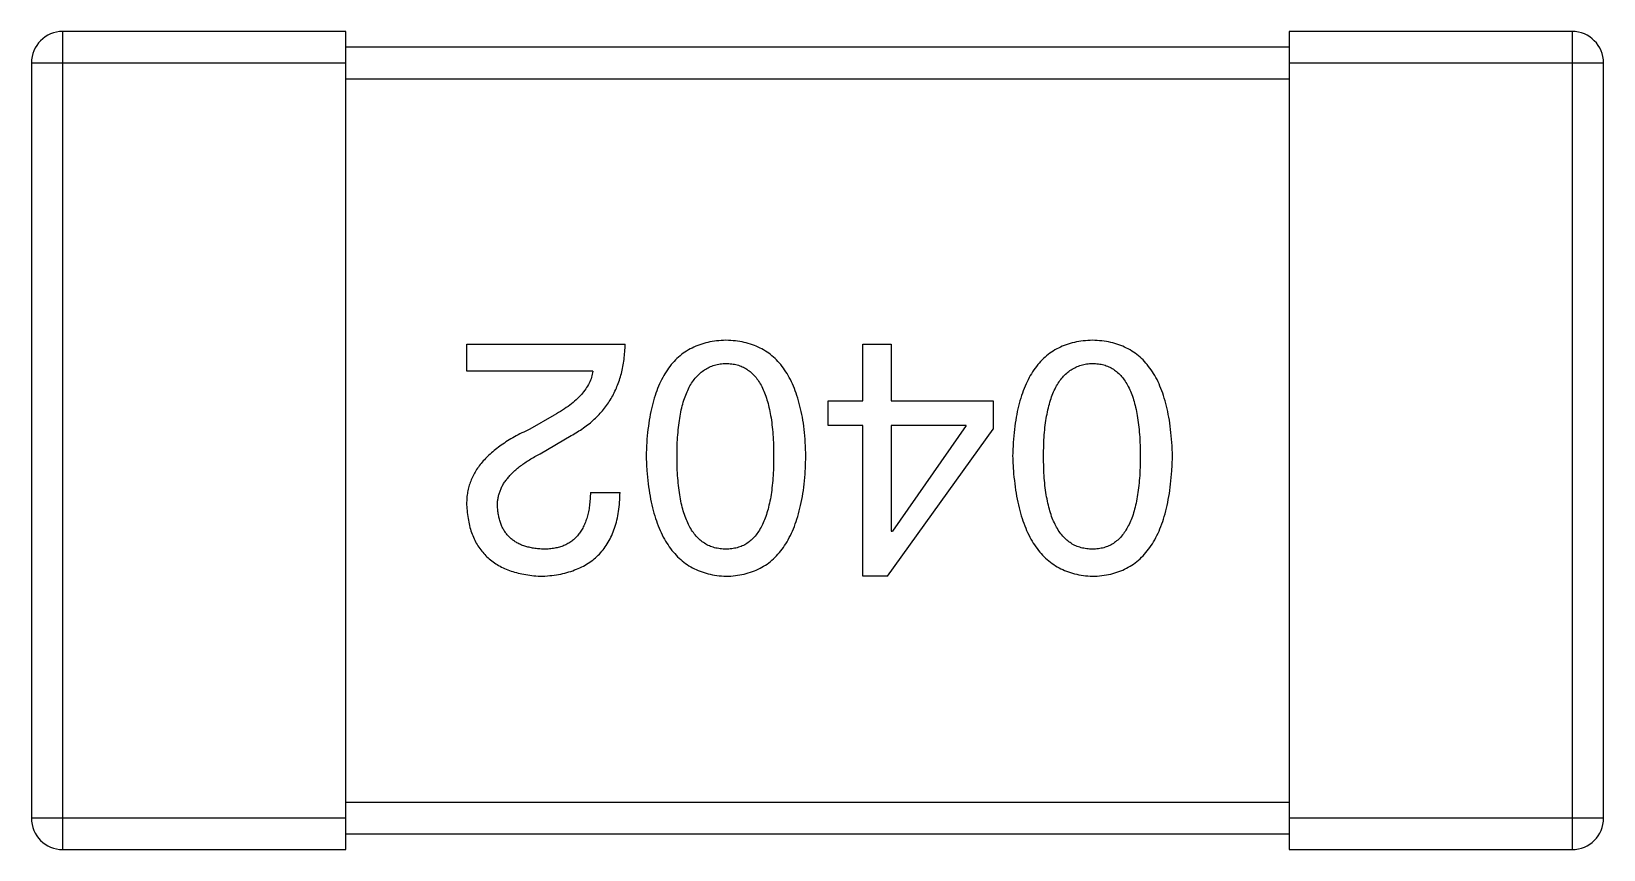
# Model space of a CAD drawing. Header units: millimetres. Extents: x 563 to 681, y 173 to 284.
# Drawn here: x 660.664 to 661.664, y 183.995 to 184.515 of the extents above; entities that cross this region are included whole.
import ezdxf

# ---------------------------------------------------------------- set-up
doc = ezdxf.new("R2010")
doc.units = ezdxf.units.MM
doc.header["$LTSCALE"] = 30.734
doc.layers.get('0').update_dxf_attribs({"linetype": 'CONTINUOUS'})

msp = doc.modelspace()

# ---------------------------------------------------------------- linework, layer by layer
at = {"linetype": 'Continuous'}
for p, q in [((660.8644, 184.5153), (660.6844, 184.5153)), ((660.6844, 183.9953), (660.6844, 184.5153)), ((660.8644, 183.9953), (660.8644, 184.5153)), ((661.6444, 184.5153), (661.4644, 184.5153)), ((661.4644, 184.5153), (661.4644, 183.9953)), ((661.6444, 184.5153), (661.6444, 183.9953)), ((661.4644, 184.5053), (660.8644, 184.5053)), ((660.6644, 184.4953), (660.8644, 184.4953)), ((660.6644, 184.4953), (660.6644, 184.0153)), ((661.4644, 184.4953), (661.6644, 184.4953)), ((661.6644, 184.0153), (661.6644, 184.4953)), ((660.8644, 184.4853), (661.4644, 184.4853)), ((660.9413, 184.3166), (661.0421, 184.3166)), ((660.9413, 184.2994), (660.9413, 184.3166)), ((661.1933, 184.3166), (661.2113, 184.3166)), ((661.1933, 184.2805), (661.1933, 184.3166)), ((661.2113, 184.3166), (661.2113, 184.2805)), ((661.0216, 184.2994), (660.9413, 184.2994)), ((661.1711, 184.2805), (661.1933, 184.2805)), ((661.1711, 184.2649), (661.1711, 184.2805)), ((661.2113, 184.2805), (661.2761, 184.2805)), ((661.2761, 184.2805), (661.2761, 184.2625)), ((660.997, 184.2715), (660.9814, 184.2625)), ((661.1933, 184.2649), (661.1711, 184.2649)), ((661.1933, 184.169), (661.1933, 184.2649)), ((661.2089, 184.169), (661.2761, 184.2625)), ((661.2589, 184.2649), (661.2113, 184.2649)), ((661.2113, 184.2649), (661.2113, 184.1977)), ((661.2589, 184.2649), (661.2121, 184.1977)), ((660.988, 184.2469), (661.0077, 184.2584)), ((661.02, 184.2223), (661.0388, 184.2223)), ((661.2113, 184.1977), (661.2121, 184.1977)), ((661.2089, 184.169), (661.1933, 184.169)), ((661.4644, 184.0253), (660.8644, 184.0253)), ((660.8644, 184.0153), (660.6644, 184.0153)), ((661.6644, 184.0153), (661.4644, 184.0153)), ((660.8644, 184.0053), (661.4644, 184.0053)), ((660.6844, 183.9953), (660.8644, 183.9953)), ((661.4644, 183.9953), (661.6444, 183.9953))]:
    msp.add_line(p, q, dxfattribs=at)
for centre, start, end in [((660.6844, 184.4953), 90, 180), ((661.6444, 184.4953), 0, 90), ((660.6844, 184.0153), 180, 270), ((661.6444, 184.0153), 270, 0)]:
    msp.add_arc(centre, 0.02, start, end, dxfattribs=at)
for points, knots in [([(661.0077, 184.2584), (661.009, 184.2591), (661.0117, 184.2607), (661.0155, 184.2632), (661.0191, 184.2659), (661.0224, 184.2687), (661.0255, 184.2718), (661.0283, 184.275), (661.0309, 184.2784), (661.0331, 184.2819), (661.0352, 184.2857), (661.0369, 184.2896), (661.0385, 184.2936), (661.0397, 184.2979), (661.0407, 184.3023), (661.0414, 184.3069), (661.0419, 184.3117), (661.042, 184.3149), (661.0421, 184.3166)], [0, 0, 0, 0, 0.065828, 0.130094, 0.192451, 0.254037, 0.313974, 0.373757, 0.433048, 0.492243, 0.551902, 0.611758, 0.672678, 0.734814, 0.798569, 0.863693, 0.930488, 1, 1, 1, 1]), ([(661.1062, 184.319), (661.1042, 184.3189), (661.1003, 184.3188), (661.0947, 184.3178), (661.0895, 184.3163), (661.0846, 184.3142), (661.08, 184.3116), (661.0759, 184.3084), (661.0721, 184.3046), (661.0688, 184.3002), (661.0658, 184.2952), (661.0632, 184.2898), (661.0609, 184.2837), (661.0591, 184.2771), (661.0576, 184.27), (661.0565, 184.2622), (661.0557, 184.2539), (661.0555, 184.2482), (661.0554, 184.2453)], [0, 0, 0, 0, 0.059134, 0.115603, 0.169236, 0.221572, 0.273254, 0.32474, 0.377319, 0.431815, 0.488555, 0.548609, 0.612242, 0.680182, 0.75251, 0.829782, 0.91231, 1, 1, 1, 1]), ([(661.157, 184.2453), (661.1569, 184.2482), (661.1567, 184.2539), (661.156, 184.2622), (661.1549, 184.27), (661.1533, 184.2771), (661.1515, 184.2837), (661.1492, 184.2898), (661.1466, 184.2953), (661.1436, 184.3002), (661.1403, 184.3046), (661.1365, 184.3084), (661.1324, 184.3116), (661.1279, 184.3142), (661.123, 184.3163), (661.1177, 184.3178), (661.1121, 184.3188), (661.1082, 184.3189), (661.1062, 184.319)], [0, 0, 0, 0, 0.087693, 0.170223, 0.247496, 0.319826, 0.387768, 0.451403, 0.511459, 0.568358, 0.622671, 0.675251, 0.726739, 0.778422, 0.830759, 0.884394, 0.940865, 1, 1, 1, 1]), ([(661.3394, 184.319), (661.3374, 184.3189), (661.3335, 184.3188), (661.3279, 184.3178), (661.3226, 184.3163), (661.3177, 184.3142), (661.3132, 184.3116), (661.3091, 184.3084), (661.3053, 184.3046), (661.3019, 184.3002), (661.2989, 184.2952), (661.2963, 184.2898), (661.2941, 184.2837), (661.2922, 184.2771), (661.2907, 184.27), (661.2896, 184.2622), (661.2888, 184.2539), (661.2886, 184.2482), (661.2885, 184.2453)], [0, 0, 0, 0, 0.059134, 0.115603, 0.169236, 0.221572, 0.273254, 0.32474, 0.377319, 0.431815, 0.488555, 0.548609, 0.612242, 0.680182, 0.75251, 0.829782, 0.91231, 1, 1, 1, 1]), ([(661.3902, 184.2453), (661.3901, 184.2482), (661.3899, 184.2539), (661.3891, 184.2622), (661.388, 184.27), (661.3865, 184.2771), (661.3846, 184.2837), (661.3824, 184.2898), (661.3798, 184.2953), (661.3768, 184.3002), (661.3734, 184.3046), (661.3697, 184.3084), (661.3655, 184.3116), (661.361, 184.3142), (661.3561, 184.3163), (661.3509, 184.3178), (661.3452, 184.3188), (661.3414, 184.3189), (661.3394, 184.319)], [0, 0, 0, 0, 0.087693, 0.170223, 0.247496, 0.319826, 0.387768, 0.451403, 0.511459, 0.568358, 0.622671, 0.675251, 0.726739, 0.778422, 0.830759, 0.884394, 0.940865, 1, 1, 1, 1]), ([(661.0751, 184.2453), (661.0751, 184.2476), (661.0751, 184.2522), (661.0755, 184.2588), (661.0761, 184.2649), (661.0769, 184.2707), (661.078, 184.2759), (661.0793, 184.2808), (661.0809, 184.2851), (661.0827, 184.2891), (661.0848, 184.2926), (661.0871, 184.2956), (661.0897, 184.2982), (661.0925, 184.3003), (661.0956, 184.302), (661.0989, 184.3033), (661.1025, 184.3041), (661.105, 184.3042), (661.1062, 184.3043)], [0, 0, 0, 0, 0.094834, 0.184067, 0.267029, 0.344713, 0.417334, 0.484367, 0.546941, 0.604717, 0.65953, 0.710539, 0.759381, 0.806382, 0.853027, 0.900623, 0.949121, 1, 1, 1, 1]), ([(661.1062, 184.3043), (661.1074, 184.3042), (661.1098, 184.3041), (661.1133, 184.3035), (661.1166, 184.3023), (661.1195, 184.3006), (661.1223, 184.2986), (661.1248, 184.296), (661.1271, 184.293), (661.1291, 184.2895), (661.1308, 184.2855), (661.1324, 184.2811), (661.1336, 184.2763), (661.1347, 184.271), (661.1355, 184.2652), (661.1361, 184.259), (661.1365, 184.2523), (661.1365, 184.2476), (661.1365, 184.2453)], [0, 0, 0, 0, 0.049766, 0.097012, 0.143225, 0.188786, 0.235079, 0.282962, 0.333687, 0.387747, 0.445963, 0.508657, 0.576545, 0.649868, 0.72822, 0.812712, 0.903543, 1, 1, 1, 1]), ([(661.3082, 184.2453), (661.3082, 184.2476), (661.3083, 184.2522), (661.3086, 184.2588), (661.3092, 184.2649), (661.3101, 184.2707), (661.3112, 184.2759), (661.3125, 184.2808), (661.3141, 184.2851), (661.3159, 184.2891), (661.318, 184.2926), (661.3203, 184.2956), (661.3228, 184.2982), (661.3257, 184.3003), (661.3288, 184.302), (661.3321, 184.3033), (661.3356, 184.3041), (661.3381, 184.3042), (661.3394, 184.3043)], [0, 0, 0, 0, 0.094834, 0.184067, 0.267029, 0.344713, 0.417334, 0.484367, 0.546941, 0.604717, 0.65953, 0.710539, 0.759381, 0.806382, 0.853027, 0.900623, 0.949121, 1, 1, 1, 1]), ([(661.3394, 184.3043), (661.3406, 184.3042), (661.343, 184.3041), (661.3465, 184.3035), (661.3497, 184.3023), (661.3527, 184.3006), (661.3554, 184.2986), (661.358, 184.296), (661.3602, 184.293), (661.3622, 184.2895), (661.364, 184.2855), (661.3656, 184.2811), (661.3668, 184.2763), (661.3679, 184.271), (661.3687, 184.2652), (661.3693, 184.259), (661.3696, 184.2523), (661.3697, 184.2476), (661.3697, 184.2453)], [0, 0, 0, 0, 0.049766, 0.097012, 0.143225, 0.188786, 0.235079, 0.282962, 0.333687, 0.387747, 0.445963, 0.508657, 0.576545, 0.649868, 0.72822, 0.812712, 0.903543, 1, 1, 1, 1]), ([(661.0216, 184.2994), (661.0213, 184.2981), (661.0208, 184.2954), (661.0192, 184.2917), (661.017, 184.288), (661.0142, 184.2845), (661.0108, 184.281), (661.0068, 184.2777), (661.0021, 184.2745), (660.9988, 184.2725), (660.997, 184.2715)], [0, 0, 0, 0, 0.103034, 0.208166, 0.318255, 0.434664, 0.559728, 0.695394, 0.841708, 1, 1, 1, 1]), ([(660.9814, 184.2625), (660.9797, 184.2617), (660.9764, 184.2602), (660.9717, 184.2577), (660.9673, 184.2551), (660.9633, 184.2524), (660.9596, 184.2497), (660.9562, 184.2468), (660.9532, 184.2439), (660.9505, 184.2408), (660.9481, 184.2377), (660.9461, 184.2345), (660.9445, 184.2312), (660.9431, 184.2278), (660.9421, 184.2243), (660.9415, 184.2207), (660.9412, 184.217), (660.9412, 184.2145), (660.9413, 184.2133)], [0, 0, 0, 0, 0.082731, 0.161257, 0.236138, 0.307554, 0.375712, 0.440848, 0.502916, 0.562567, 0.619798, 0.675716, 0.73039, 0.78386, 0.837315, 0.890547, 0.944917, 1, 1, 1, 1]), ([(660.9609, 184.2125), (660.9609, 184.2133), (660.9608, 184.2149), (660.961, 184.2173), (660.9614, 184.2197), (660.962, 184.222), (660.9629, 184.2243), (660.964, 184.2266), (660.9653, 184.2288), (660.9669, 184.231), (660.9687, 184.2331), (660.9708, 184.2352), (660.9731, 184.2373), (660.9756, 184.2393), (660.9783, 184.2412), (660.9813, 184.2432), (660.9846, 184.2451), (660.9868, 184.2463), (660.988, 184.2469)], [0, 0, 0, 0, 0.052237, 0.103888, 0.155485, 0.207395, 0.259864, 0.31356, 0.369176, 0.4266, 0.486836, 0.550048, 0.61567, 0.685271, 0.75824, 0.834614, 0.915635, 1, 1, 1, 1]), ([(661.0554, 184.2453), (661.0555, 184.2423), (661.0558, 184.2364), (661.0566, 184.2279), (661.0578, 184.22), (661.0594, 184.2127), (661.0613, 184.2059), (661.0635, 184.1997), (661.0662, 184.194), (661.0692, 184.1889), (661.0726, 184.1844), (661.0763, 184.1805), (661.0804, 184.1771), (661.0849, 184.1743), (661.0897, 184.1721), (661.0949, 184.1705), (661.1004, 184.1694), (661.1043, 184.1692), (661.1062, 184.169)], [0, 0, 0, 0, 0.088475, 0.171606, 0.249595, 0.322626, 0.391327, 0.455765, 0.516374, 0.573675, 0.628522, 0.681161, 0.732559, 0.783563, 0.83504, 0.887639, 0.942585, 1, 1, 1, 1]), ([(661.1062, 184.1863), (661.105, 184.1863), (661.1025, 184.1864), (661.0989, 184.1871), (661.0956, 184.1882), (661.0925, 184.1899), (661.0897, 184.192), (661.0871, 184.1945), (661.0848, 184.1976), (661.0827, 184.2011), (661.0809, 184.205), (661.0793, 184.2094), (661.078, 184.2143), (661.0769, 184.2196), (661.0761, 184.2253), (661.0755, 184.2316), (661.0751, 184.2383), (661.0751, 184.2429), (661.0751, 184.2453)], [0, 0, 0, 0, 0.050604, 0.098688, 0.145699, 0.191791, 0.238625, 0.286717, 0.337546, 0.391814, 0.449755, 0.512106, 0.579685, 0.652048, 0.730262, 0.814146, 0.904281, 1, 1, 1, 1]), ([(661.1365, 184.2453), (661.1365, 184.2429), (661.1365, 184.2383), (661.1361, 184.2316), (661.1355, 184.2253), (661.1348, 184.2196), (661.1336, 184.2143), (661.1324, 184.2094), (661.1308, 184.205), (661.1291, 184.2011), (661.1271, 184.1976), (661.1248, 184.1945), (661.1223, 184.192), (661.1196, 184.1899), (661.1166, 184.1882), (661.1133, 184.1871), (661.1098, 184.1864), (661.1074, 184.1863), (661.1062, 184.1863)], [0, 0, 0, 0, 0.096452, 0.187278, 0.271765, 0.350519, 0.423437, 0.491321, 0.554011, 0.612224, 0.666281, 0.717003, 0.764884, 0.811423, 0.856783, 0.902993, 0.950236, 1, 1, 1, 1]), ([(661.1062, 184.169), (661.1082, 184.1691), (661.1121, 184.1693), (661.1177, 184.1703), (661.123, 184.1719), (661.1279, 184.174), (661.1324, 184.1767), (661.1365, 184.1801), (661.1403, 184.184), (661.1436, 184.1885), (661.1466, 184.1936), (661.1492, 184.1993), (661.1515, 184.2055), (661.1533, 184.2124), (661.1549, 184.2198), (661.156, 184.2278), (661.1567, 184.2363), (661.1569, 184.2422), (661.157, 184.2453)], [0, 0, 0, 0, 0.057911, 0.113262, 0.165956, 0.217443, 0.268511, 0.319665, 0.372, 0.426129, 0.483365, 0.543779, 0.607756, 0.676562, 0.749704, 0.827713, 0.911177, 1, 1, 1, 1]), ([(661.2885, 184.2453), (661.2887, 184.2423), (661.2889, 184.2364), (661.2898, 184.2279), (661.291, 184.22), (661.2925, 184.2127), (661.2944, 184.2059), (661.2967, 184.1997), (661.2993, 184.194), (661.3023, 184.1889), (661.3057, 184.1844), (661.3094, 184.1805), (661.3135, 184.1771), (661.318, 184.1743), (661.3228, 184.1721), (661.328, 184.1705), (661.3336, 184.1694), (661.3374, 184.1692), (661.3394, 184.169)], [0, 0, 0, 0, 0.088475, 0.171606, 0.249595, 0.322626, 0.391327, 0.455765, 0.516374, 0.573675, 0.628522, 0.681161, 0.732559, 0.783563, 0.83504, 0.887639, 0.942585, 1, 1, 1, 1]), ([(661.3394, 184.1863), (661.3381, 184.1863), (661.3357, 184.1864), (661.3321, 184.1871), (661.3288, 184.1882), (661.3257, 184.1899), (661.3229, 184.192), (661.3203, 184.1945), (661.318, 184.1976), (661.3159, 184.2011), (661.3141, 184.205), (661.3125, 184.2094), (661.3112, 184.2143), (661.3101, 184.2196), (661.3092, 184.2253), (661.3086, 184.2316), (661.3083, 184.2383), (661.3082, 184.2429), (661.3082, 184.2453)], [0, 0, 0, 0, 0.050604, 0.098688, 0.145699, 0.191791, 0.238625, 0.286717, 0.337546, 0.391814, 0.449755, 0.512106, 0.579685, 0.652048, 0.730262, 0.814146, 0.904281, 1, 1, 1, 1]), ([(661.3394, 184.169), (661.3414, 184.1691), (661.3452, 184.1693), (661.3509, 184.1703), (661.3561, 184.1719), (661.361, 184.174), (661.3655, 184.1767), (661.3697, 184.1801), (661.3734, 184.184), (661.3768, 184.1885), (661.3798, 184.1936), (661.3824, 184.1993), (661.3846, 184.2055), (661.3865, 184.2124), (661.388, 184.2198), (661.3891, 184.2278), (661.3899, 184.2363), (661.3901, 184.2422), (661.3902, 184.2453)], [0, 0, 0, 0, 0.057911, 0.113262, 0.165956, 0.217443, 0.268511, 0.319665, 0.372, 0.426129, 0.483365, 0.543779, 0.607756, 0.676562, 0.749704, 0.827713, 0.911177, 1, 1, 1, 1]), ([(661.3697, 184.2453), (661.3697, 184.2429), (661.3696, 184.2383), (661.3693, 184.2316), (661.3687, 184.2253), (661.3679, 184.2196), (661.3668, 184.2143), (661.3656, 184.2094), (661.364, 184.205), (661.3622, 184.2011), (661.3602, 184.1976), (661.358, 184.1945), (661.3554, 184.192), (661.3527, 184.1899), (661.3497, 184.1882), (661.3465, 184.1871), (661.343, 184.1864), (661.3406, 184.1863), (661.3394, 184.1863)], [0, 0, 0, 0, 0.096452, 0.187278, 0.271765, 0.350519, 0.423437, 0.491321, 0.554011, 0.612224, 0.666281, 0.717003, 0.764884, 0.811423, 0.856783, 0.902993, 0.950236, 1, 1, 1, 1]), ([(660.988, 184.169), (660.99, 184.1691), (660.994, 184.1693), (660.9996, 184.1701), (661.005, 184.1713), (661.0099, 184.1729), (661.0144, 184.1749), (661.0186, 184.1772), (661.0224, 184.1799), (661.0258, 184.1831), (661.0288, 184.1867), (661.0314, 184.1906), (661.0336, 184.195), (661.0354, 184.1997), (661.0369, 184.2048), (661.0379, 184.2103), (661.0386, 184.2162), (661.0387, 184.2202), (661.0388, 184.2223)], [0, 0, 0, 0, 0.07282, 0.141057, 0.2062, 0.267672, 0.326735, 0.383519, 0.439188, 0.494454, 0.549628, 0.605958, 0.66397, 0.72402, 0.787502, 0.854127, 0.925065, 1, 1, 1, 1]), ([(661.02, 184.2223), (661.0199, 184.2209), (661.0198, 184.218), (661.0194, 184.2139), (661.0188, 184.2101), (661.0179, 184.2066), (661.0168, 184.2034), (661.0155, 184.2004), (661.014, 184.1977), (661.0122, 184.1953), (661.0103, 184.1931), (661.0081, 184.1913), (661.0057, 184.1897), (661.0031, 184.1884), (661.0002, 184.1875), (660.9972, 184.1868), (660.9939, 184.1863), (660.9916, 184.1863), (660.9905, 184.1863)], [0, 0, 0, 0, 0.082594, 0.15978, 0.232961, 0.301462, 0.365595, 0.426678, 0.484662, 0.540809, 0.595146, 0.648401, 0.702272, 0.757102, 0.813447, 0.872233, 0.934055, 1, 1, 1, 1]), ([(660.9413, 184.2133), (660.9414, 184.2116), (660.9417, 184.2083), (660.9425, 184.2035), (660.9436, 184.199), (660.945, 184.1949), (660.9468, 184.191), (660.9489, 184.1874), (660.9514, 184.1842), (660.9541, 184.1813), (660.9572, 184.1787), (660.9607, 184.1763), (660.9644, 184.1743), (660.9685, 184.1726), (660.9729, 184.1713), (660.9777, 184.1702), (660.9827, 184.1694), (660.9862, 184.1692), (660.988, 184.169)], [0, 0, 0, 0, 0.070688, 0.137741, 0.201612, 0.262778, 0.321223, 0.378455, 0.434411, 0.490146, 0.546362, 0.603392, 0.662208, 0.723401, 0.787372, 0.85442, 0.925153, 1, 1, 1, 1]), ([(660.9905, 184.1863), (660.9893, 184.1863), (660.9871, 184.1864), (660.9839, 184.1868), (660.981, 184.1874), (660.9782, 184.1881), (660.9756, 184.1891), (660.9732, 184.1903), (660.9711, 184.1916), (660.9691, 184.1932), (660.9674, 184.1949), (660.9658, 184.1969), (660.9645, 184.199), (660.9633, 184.2013), (660.9625, 184.2039), (660.9617, 184.2066), (660.9612, 184.2095), (660.961, 184.2115), (660.9609, 184.2125)], [0, 0, 0, 0, 0.076112, 0.148436, 0.216883, 0.281466, 0.34298, 0.402356, 0.459881, 0.51546, 0.571111, 0.62658, 0.683162, 0.741007, 0.801404, 0.863825, 0.930544, 1, 1, 1, 1])]:
    msp.add_open_spline(points, degree=3, knots=knots, dxfattribs=at)

doc.saveas('drawing.dxf')
